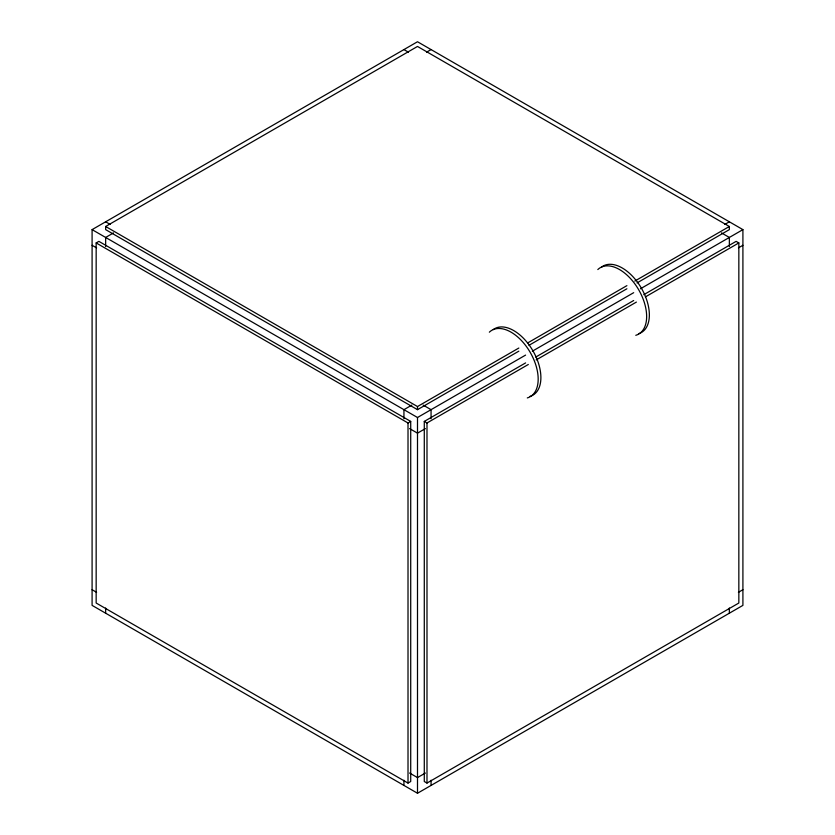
<?xml version="1.0" encoding="UTF-8"?>
<svg xmlns="http://www.w3.org/2000/svg" width="835" height="835" viewBox="0 0 835 835"><rect width="100%" height="100%" fill="white"/><g stroke="black" fill="none" stroke-linecap="round" stroke-linejoin="round"><path stroke-width="1.25" d="M92.09 229.625L417.5 41.75L742.91 229.625L742.91 605.375L417.5 793.25L92.09 605.375L92.09 229.625L417.5 417.5L525.591 355.094M518.827 351.17L417.5 409.672L105.648 229.625L105.648 226.494L417.5 46.447L729.352 226.494L729.352 229.625L637.032 282.919M96.161 242.933L98.874 241.367L410.716 421.414L410.716 781.508L408.012 783.073L96.161 603.027L96.161 242.933L408.012 422.98L410.716 421.414M113.529 232.902L105.648 237.453L105.648 246.555M426.56 52.177L431.058 49.578M411.822 405.121L403.942 409.672L403.942 418.773M724.843 224.396L729.352 221.797M105.648 226.494L417.5 406.541L518.827 348.038M527.835 342.841L626.897 285.643M634.777 281.092L729.352 226.494M528.952 345.325L626.897 288.774M532.354 351.191L633.692 292.678M640.445 288.785L742.91 229.625M643.816 294.661L736.126 241.367L738.839 242.933L738.839 603.027L426.988 783.073L424.284 781.508L424.284 421.414L525.601 362.912M535.736 357.067L633.682 300.517M424.284 421.414L426.988 422.98L528.315 364.477M536.195 359.927L636.395 302.082M645.403 296.884L738.839 242.933M425.38 428.605L417.5 433.156L409.588 428.585M738.401 247.88L742.91 245.281M425.38 773.043L417.5 777.594L409.588 773.022M738.401 592.318L742.91 589.719M403.942 49.578L408.44 52.177M721.44 232.881L729.352 237.453L729.352 246.555M105.648 221.797L110.157 224.396M423.178 405.121L431.058 409.672L431.058 418.773M92.09 245.281L96.599 247.88M92.09 589.719L96.599 592.318M729.352 608.005L729.352 613.203M431.058 780.224L431.058 785.422M426.988 422.98L426.988 783.073M417.5 406.541L417.5 409.672M417.5 417.5L417.5 793.25M408.012 422.98L408.012 783.073M403.942 780.224L403.942 785.422M105.648 608.005L105.648 613.203M489.352 332.184A38.347 22.138 60 0 1 530.235 352.412A38.347 22.138 60 0 1 527.303 397.93M493.276 329.585A38.347 22.138 60 0 1 533.617 352.036A38.347 22.138 60 0 1 530.016 396.364M597.818 269.559A38.347 22.138 60 0 1 638.702 289.787A38.347 22.138 60 0 1 635.779 335.305M601.743 266.96A38.347 22.138 60 0 1 642.084 289.411A38.347 22.138 60 0 1 638.483 333.739"/></g></svg>
